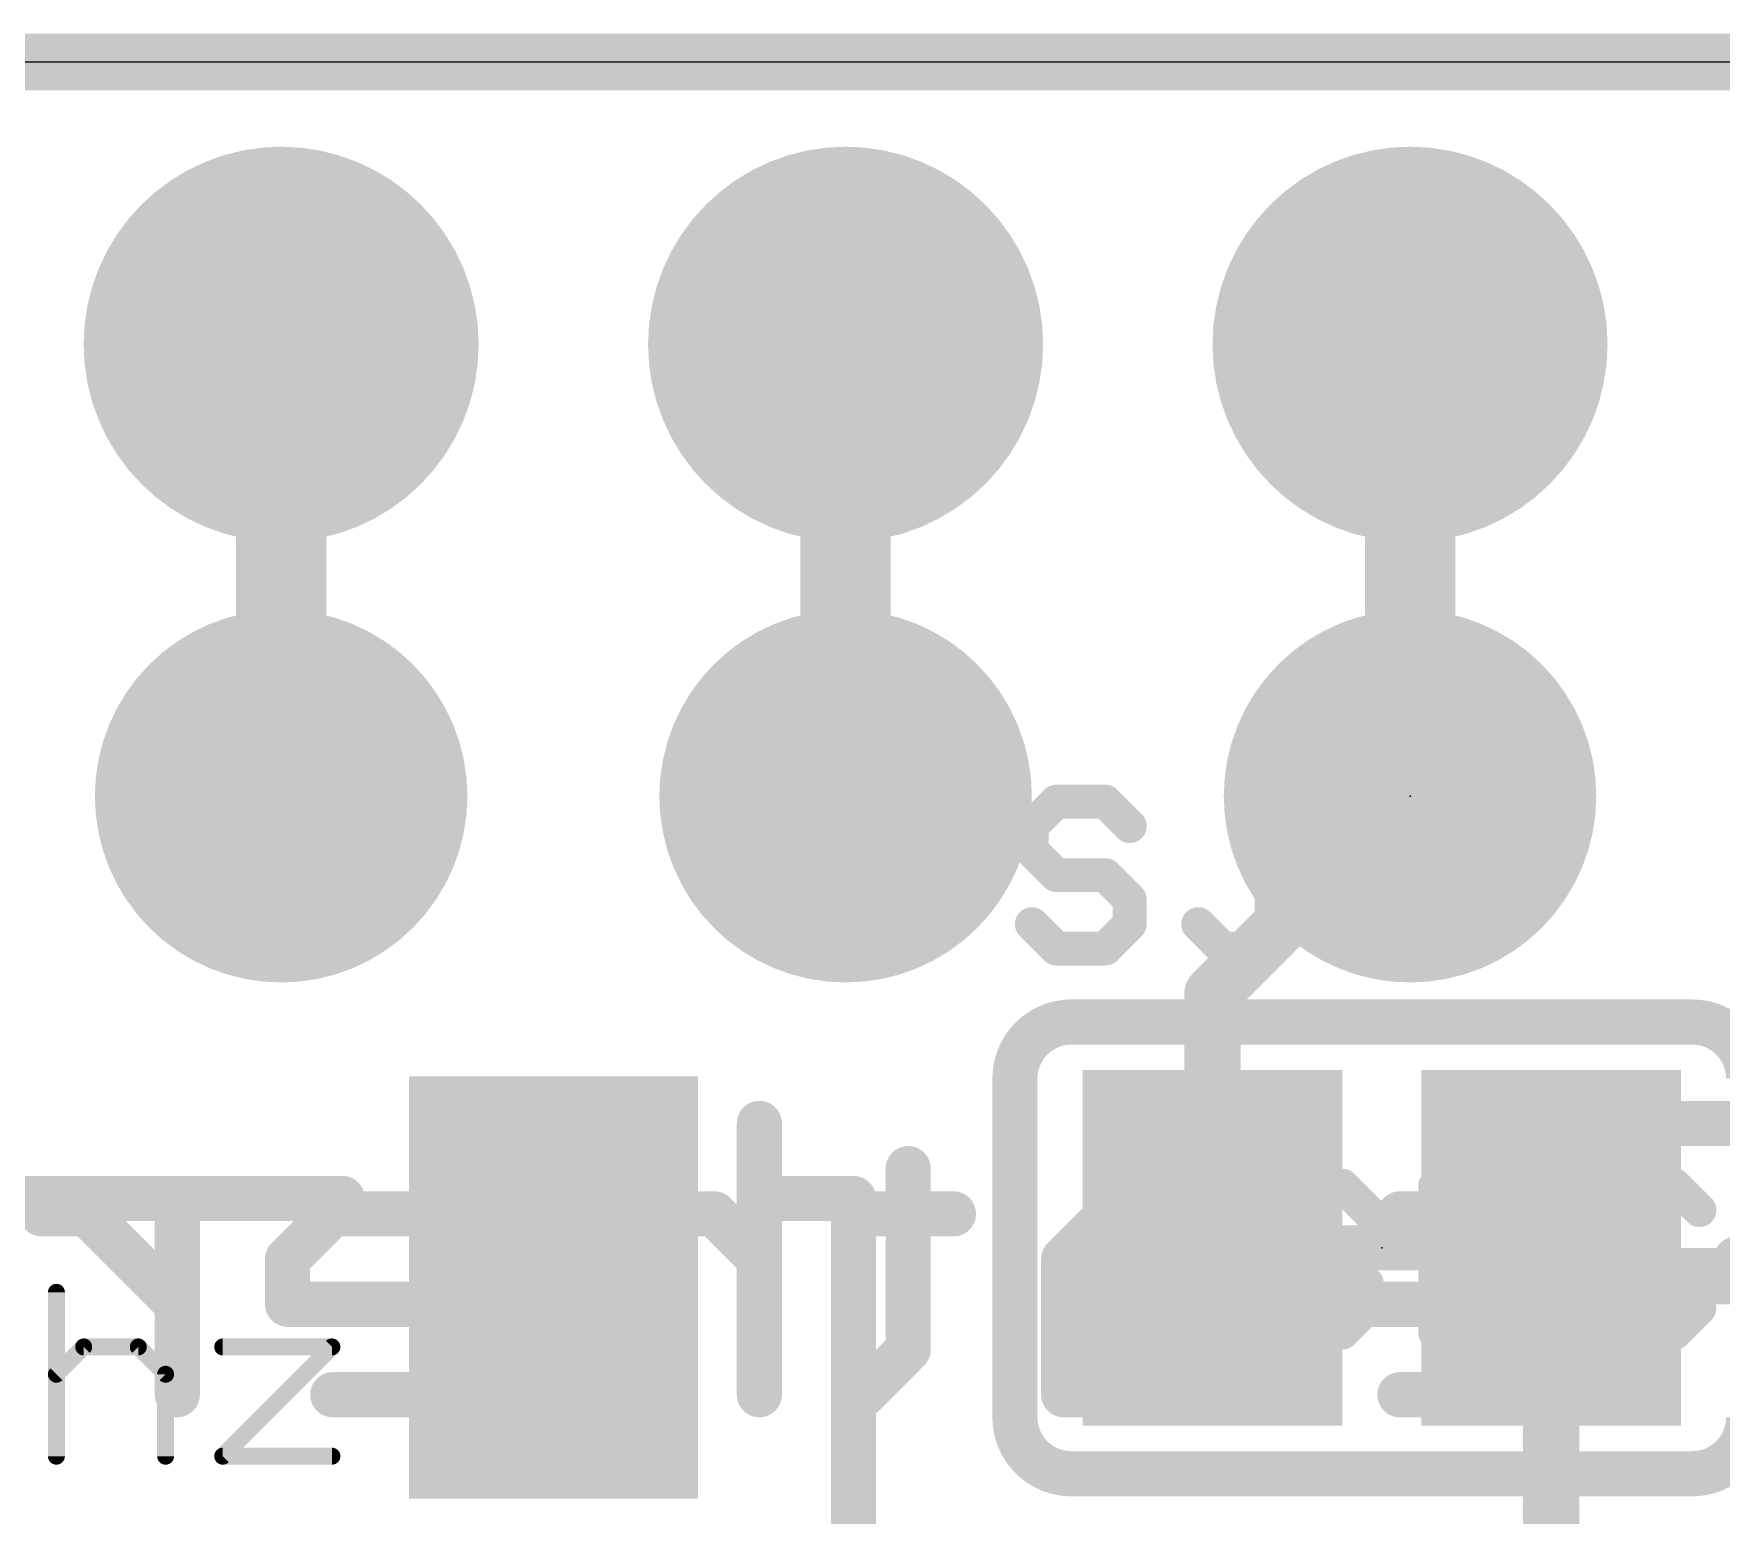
# Model space of a CAD drawing. Extents: x -0.1 to 50.9, y -0.1 to 23.
# Drawn here: x 25.56 to 33.15, y 16.32 to 22.99 of the extents above; entities that cross this region are included whole.
import ezdxf

# ---------------------------------------------------------------- set-up
doc = ezdxf.new("R2010")
doc.units = 0
for name, color, linetype in [('1', 12, 'CONTINUOUS'), ('16', 132, 'CONTINUOUS'), ('17', 110, 'CONTINUOUS'), ('20', 53, 'CONTINUOUS'), ('21', 40, 'CONTINUOUS'), ('22', 6, 'CONTINUOUS'), ('23', 53, 'CONTINUOUS'), ('25', 253, 'CONTINUOUS'), ('27', 253, 'CONTINUOUS')]:
    doc.layers.add(name, color=color, linetype=linetype)

# ---------------------------------------------------------------- blocks, each defined once
blk = doc.blocks.new('ROUNDP')
at = {"const_width": 0.5}
blk.add_lwpolyline([(0, -0.25, 1), (0, 0.25, 1), (0, -0.25)], format="xyb", dxfattribs=at)
blk = doc.blocks.new('RECT')
blk.add_solid([(-0.5, -0.5), (0.5, -0.5), (-0.5, 0.5), (0.5, 0.5)])

msp = doc.modelspace()

# ---------------------------------------------------------------- linework, layer by layer
at = {"layer": '1'}
for points, const_width in [([(50.8, 22.86), (0, 22.86)], 0.254), ([(26.67, 19.558), (26.67, 21.59)], 0.4064), ([(29.21, 19.558), (29.21, 21.59)], 0.4064), ([(31.75, 19.558), (31.75, 21.59)], 0.4064), ([(30.861, 18.669), (31.75, 19.558)], 0.254), ([(30.861, 17.526), (30.861, 18.669)], 0.254), ([(32.512, 17.399), (32.385, 17.526)], 0.254), ([(32.385, 15.24), (32.385, 17.526)], 0.254), ([(37.211, 17.399), (32.512, 17.399)], 0.254)]:
    msp.add_lwpolyline(points, dxfattribs=dict(at, const_width=const_width))
for points, const_width in [([(26.7716, 21.59, 1), (26.5684, 21.59)], 0.2032), ([(29.3116, 21.59, 1), (29.1084, 21.59)], 0.2032), ([(31.8516, 21.59, 1), (31.6484, 21.59)], 0.2032), ([(31.7949, 19.5131, 1), (31.7051, 19.6029)], 0.127), ([(26.5684, 19.558, 1), (26.7716, 19.558)], 0.2032), ([(29.1084, 19.558, 1), (29.3116, 19.558)], 0.2032), ([(31.6484, 19.558, 1), (31.8516, 19.558)], 0.2032), ([(30.9245, 18.669, 1), (30.7975, 18.669)], 0.127), ([(30.8161, 18.7139, 1), (30.9059, 18.6241)], 0.127), ([(32.4299, 17.5709, 1), (32.3401, 17.4811)], 0.127), ([(32.4485, 17.526, 1), (32.3215, 17.526)], 0.127), ([(30.7975, 17.526, 1), (30.9245, 17.526)], 0.127), ([(32.512, 17.4625, 1), (32.512, 17.3355)], 0.127), ([(32.4671, 17.3541, 1), (32.5569, 17.4439)], 0.127)]:
    msp.add_lwpolyline(points, format="xyb", dxfattribs=dict(at, const_width=const_width))
at = {"layer": '16', "const_width": 0.254}
msp.add_lwpolyline([(50.8, 22.86), (0, 22.86)], dxfattribs=at)
at = {"layer": '20'}
msp.add_line((48.26, 22.86), (2.54, 22.86), dxfattribs=at)
at = {"layer": '21'}
for points, const_width in [([(30.226, 18.542, 0.4142), (29.972, 18.288)], 0.2032), ([(30.226, 18.5928, 1), (30.226, 18.4912)], 0.1016), ([(30.226, 18.4912, 1), (30.226, 18.5928)], 0.1016), ([(33.274, 18.288, 0.4142), (33.02, 18.542)], 0.2032), ([(33.02, 18.5928, 1), (33.02, 18.4912)], 0.1016), ([(33.02, 18.4912, 1), (33.02, 18.5928)], 0.1016), ([(30.0228, 18.288, 1), (29.9212, 18.288)], 0.1016), ([(29.9212, 18.288, 1), (30.0228, 18.288)], 0.1016), ([(26.946, 17.6972, 1), (26.946, 17.7988)], 0.1016), ([(28.846, 17.7988, 1), (28.846, 17.6972)], 0.1016), ([(29.2968, 17.748, 1), (29.1952, 17.748)], 0.1016), ([(29.246, 17.6972, 1), (29.246, 17.7988)], 0.1016), ([(29.972, 16.764, 0.4142), (30.226, 16.51)], 0.2032), ([(30.0228, 16.764, 1), (29.9212, 16.764)], 0.1016), ([(33.02, 16.51, 0.4142), (33.274, 16.764)], 0.2032), ([(29.9212, 16.764, 1), (30.0228, 16.764)], 0.1016), ([(30.226, 16.5608, 1), (30.226, 16.4592)], 0.1016), ([(30.226, 16.4592, 1), (30.226, 16.5608)], 0.1016), ([(33.02, 16.5608, 1), (33.02, 16.4592)], 0.1016), ([(33.02, 16.4592, 1), (33.02, 16.5608)], 0.1016)]:
    msp.add_lwpolyline(points, format="xyb", dxfattribs=dict(at, const_width=const_width))
at = {"layer": '21', "const_width": 0.2032}
for points in [[(30.226, 18.542), (33.02, 18.542)], [(29.972, 16.764), (29.972, 18.288)], [(23.346, 17.748), (26.946, 17.748)], [(28.846, 17.748), (29.246, 17.748)], [(29.246, 17.748), (29.246, 13.748)], [(33.02, 16.51), (30.226, 16.51)]]:
    msp.add_lwpolyline(points, dxfattribs=at)
at = {"layer": '22', "const_width": 0.2032}
for points in [[(28.8221, 18.0858), (28.8221, 16.8656)], [(33.6244, 18.0858), (32.8109, 18.0858)], [(29.4919, 17.8825), (29.4919, 17.069)], [(25.7959, 17.6791), (25.5925, 17.6791)], [(26.2027, 17.2723), (25.7959, 17.6791)], [(26.2027, 16.8656), (26.2027, 17.6791)], [(26.9023, 17.6791), (26.6989, 17.4757)], [(27.309, 17.6791), (26.9023, 17.6791)], [(27.5124, 17.4757), (27.309, 17.6791)], [(28.212, 17.6791), (28.0086, 17.4757)], [(28.6187, 17.6791), (28.212, 17.6791)], [(28.8221, 17.4757), (28.6187, 17.6791)], [(29.6953, 17.6791), (29.2885, 17.6791)], [(30.3949, 17.6791), (30.1915, 17.4757)], [(30.8016, 17.6791), (30.3949, 17.6791)], [(31.7046, 17.6791), (31.5012, 17.4757)], [(32.1113, 17.6791), (31.7046, 17.6791)], [(32.3147, 17.4757), (32.1113, 17.6791)], [(26.6989, 17.4757), (26.6989, 17.2723)], [(27.5124, 17.069), (27.5124, 17.4757)], [(28.0086, 17.4757), (28.0086, 16.8656)], [(30.1915, 17.4757), (30.1915, 16.8656)], [(31.5012, 17.4757), (31.5012, 17.2723)], [(32.3147, 17.069), (32.3147, 17.4757)], [(33.6244, 17.4757), (33.2177, 17.4757)], [(26.6989, 17.2723), (27.5124, 17.2723)], [(30.8016, 17.2723), (30.1915, 17.2723)], [(31.005, 17.069), (30.8016, 17.2723)], [(31.5012, 17.2723), (32.3147, 17.2723)], [(27.309, 16.8656), (27.5124, 17.069)], [(29.4919, 17.069), (29.2885, 16.8656)], [(30.8016, 16.8656), (31.005, 17.069)], [(32.1113, 16.8656), (32.3147, 17.069)], [(26.9023, 16.8656), (27.309, 16.8656)], [(30.1915, 16.8656), (30.8016, 16.8656)], [(31.7046, 16.8656), (32.1113, 16.8656)]]:
    msp.add_lwpolyline(points, dxfattribs=at)
at = {"layer": '22', "const_width": 0.1016}
for points in [[(28.8729, 18.0858, 1), (28.7713, 18.0858)], [(32.8109, 18.1366, 1), (32.8109, 18.035)], [(29.5427, 17.8825, 1), (29.4411, 17.8825)], [(25.5925, 17.7299, 1), (25.5925, 17.6283)], [(25.8318, 17.715, 1), (25.76, 17.6432)], [(25.7959, 17.6283, 1), (25.7959, 17.7299)], [(26.2535, 17.6791, 1), (26.1519, 17.6791)], [(26.9023, 17.7299, 1), (26.9023, 17.6283)], [(26.9382, 17.6432, 1), (26.8663, 17.715)], [(27.3449, 17.715, 1), (27.2731, 17.6432)], [(27.309, 17.6283, 1), (27.309, 17.7299)], [(28.212, 17.7299, 1), (28.212, 17.6283)], [(28.2479, 17.6432, 1), (28.1761, 17.715)], [(28.6546, 17.715, 1), (28.5828, 17.6432)], [(28.6187, 17.6283, 1), (28.6187, 17.7299)], [(29.2885, 17.7299, 1), (29.2885, 17.6283)], [(29.6953, 17.6283, 1), (29.6953, 17.7299)], [(30.3949, 17.7299, 1), (30.3949, 17.6283)], [(30.4308, 17.6432, 1), (30.3589, 17.715)], [(30.8016, 17.6283, 1), (30.8016, 17.7299)], [(31.7046, 17.7299, 1), (31.7046, 17.6283)], [(31.7405, 17.6432, 1), (31.6687, 17.715)], [(32.1472, 17.715, 1), (32.0754, 17.6432)], [(32.1113, 17.6283, 1), (32.1113, 17.7299)], [(26.7497, 17.4757, 1), (26.6481, 17.4757)], [(26.663, 17.5116, 1), (26.7348, 17.4398)], [(27.5632, 17.4757, 1), (27.4616, 17.4757)], [(27.4765, 17.4398, 1), (27.5483, 17.5116)], [(28.0594, 17.4757, 1), (27.9578, 17.4757)], [(27.9727, 17.5116, 1), (28.0445, 17.4398)], [(28.7862, 17.4398, 1), (28.858, 17.5116)], [(30.2423, 17.4757, 1), (30.1407, 17.4757)], [(30.1556, 17.5116, 1), (30.2274, 17.4398)], [(31.552, 17.4757, 1), (31.4504, 17.4757)], [(31.4653, 17.5116, 1), (31.5371, 17.4398)], [(32.3655, 17.4757, 1), (32.2639, 17.4757)], [(32.2788, 17.4398, 1), (32.3506, 17.5116)], [(33.2177, 17.5265, 1), (33.2177, 17.4249)], [(26.1667, 17.2364, 1), (26.2386, 17.3083)], [(26.6989, 17.3231, 1), (26.6989, 17.2215)], [(26.6481, 17.2723, 1), (26.7497, 17.2723)], [(27.5124, 17.2215, 1), (27.5124, 17.3231)], [(30.1915, 17.3231, 1), (30.1915, 17.2215)], [(30.8375, 17.3083, 1), (30.7657, 17.2364)], [(30.8016, 17.2215, 1), (30.8016, 17.3231)], [(31.5012, 17.3231, 1), (31.5012, 17.2215)], [(31.4504, 17.2723, 1), (31.552, 17.2723)], [(32.3147, 17.2215, 1), (32.3147, 17.3231)], [(27.5483, 17.0331, 1), (27.4765, 17.1049)], [(29.5278, 17.0331, 1), (29.456, 17.1049)], [(31.0409, 17.0331, 1), (30.9691, 17.1049)], [(32.3506, 17.0331, 1), (32.2788, 17.1049)], [(27.4616, 17.069, 1), (27.5632, 17.069)], [(29.4411, 17.069, 1), (29.5427, 17.069)], [(30.9691, 17.0331, 1), (31.0409, 17.1049)], [(32.2639, 17.069, 1), (32.3655, 17.069)], [(26.9023, 16.9164, 1), (26.9023, 16.8148)], [(27.2731, 16.9015, 1), (27.3449, 16.8297)], [(27.309, 16.8148, 1), (27.309, 16.9164)], [(29.2526, 16.9015, 1), (29.3244, 16.8297)], [(30.1915, 16.9164, 1), (30.1915, 16.8148)], [(30.7657, 16.9015, 1), (30.8375, 16.8297)], [(30.8016, 16.8148, 1), (30.8016, 16.9164)], [(31.7046, 16.9164, 1), (31.7046, 16.8148)], [(32.0754, 16.9015, 1), (32.1472, 16.8297)], [(32.1113, 16.8148, 1), (32.1113, 16.9164)], [(26.1519, 16.8656, 1), (26.2535, 16.8656)], [(27.9578, 16.8656, 1), (28.0594, 16.8656)], [(28.7713, 16.8656, 1), (28.8729, 16.8656)], [(30.1407, 16.8656, 1), (30.2423, 16.8656)]]:
    msp.add_lwpolyline(points, format="xyb", dxfattribs=at)
at = {"layer": '23'}
for p in [(31.75, 19.558), (31.623, 17.526)]:
    msp.add_point(p, dxfattribs=at)
at = {"layer": '25', "const_width": 0.1524}
for points in [[(30.1584, 19.5332), (30.0482, 19.423)], [(30.3787, 19.5332), (30.1584, 19.5332)], [(30.4888, 19.423), (30.3787, 19.5332)], [(31.0169, 19.5332), (31.2373, 19.5332)], [(31.1271, 18.9824), (31.1271, 19.5332)], [(31.545, 19.3128), (31.7654, 19.5332)], [(31.7654, 19.5332), (31.7654, 18.8722)], [(30.0482, 19.423), (30.0482, 19.3128)], [(30.0482, 19.3128), (30.1584, 19.2027)], [(30.1584, 19.2027), (30.3787, 19.2027)], [(30.3787, 19.2027), (30.4888, 19.0925)], [(30.4888, 19.0925), (30.4888, 18.9824)], [(30.1584, 18.8722), (30.0482, 18.9824)], [(30.4888, 18.9824), (30.3787, 18.8722)], [(30.7966, 18.9824), (30.9068, 18.8722)], [(31.0169, 18.8722), (31.1271, 18.9824)], [(30.3787, 18.8722), (30.1584, 18.8722)], [(30.9068, 18.8722), (31.0169, 18.8722)], [(31.545, 18.8722), (31.9857, 18.8722)], [(31.2252, 17.806), (31.115, 17.6958)], [(31.4455, 17.806), (31.2252, 17.806)], [(31.5556, 17.6958), (31.4455, 17.806)], [(31.8634, 17.806), (31.8634, 17.145)], [(32.1939, 17.806), (31.8634, 17.806)], [(32.3041, 17.6958), (32.1939, 17.806)], [(32.722, 17.806), (32.6118, 17.6958)], [(32.9423, 17.806), (32.722, 17.806)], [(33.0525, 17.6958), (32.9423, 17.806)], [(31.115, 17.6958), (31.115, 17.5856)], [(32.3041, 17.2552), (32.3041, 17.6958)], [(32.6118, 17.6958), (32.6118, 17.2552)], [(31.115, 17.5856), (31.2252, 17.4755)], [(31.2252, 17.4755), (31.4455, 17.4755)], [(31.4455, 17.4755), (31.5556, 17.3653)], [(31.5556, 17.3653), (31.5556, 17.2552)], [(31.2252, 17.145), (31.115, 17.2552)], [(31.5556, 17.2552), (31.4455, 17.145)], [(32.1939, 17.145), (32.3041, 17.2552)], [(32.6118, 17.2552), (32.722, 17.145)], [(32.9423, 17.145), (33.0525, 17.2552)], [(31.4455, 17.145), (31.2252, 17.145)], [(31.8634, 17.145), (32.1939, 17.145)], [(32.722, 17.145), (32.9423, 17.145)]]:
    msp.add_lwpolyline(points, dxfattribs=at)
at = {"layer": '25', "const_width": 0.0762}
for points in [[(30.1584, 19.5713, 1), (30.1584, 19.4951)], [(30.1853, 19.5062, 1), (30.1314, 19.5601)], [(30.4056, 19.5601, 1), (30.3517, 19.5062)], [(30.3787, 19.4951, 1), (30.3787, 19.5713)], [(31.0169, 19.5713, 1), (31.0169, 19.4951)], [(31.1652, 19.5332, 1), (31.089, 19.5332)], [(31.2373, 19.4951, 1), (31.2373, 19.5713)], [(31.8035, 19.5332, 1), (31.7273, 19.5332)], [(31.7923, 19.5062, 1), (31.7384, 19.5601)], [(30.0863, 19.423, 1), (30.0101, 19.423)], [(30.0213, 19.4499, 1), (30.0751, 19.3961)], [(30.4619, 19.3961, 1), (30.5158, 19.4499)], [(30.0751, 19.3398, 1), (30.0213, 19.2859)], [(31.5181, 19.3398, 1), (31.572, 19.2859)], [(30.0101, 19.3128, 1), (30.0863, 19.3128)], [(30.1584, 19.2408, 1), (30.1584, 19.1646)], [(30.1314, 19.1757, 1), (30.1853, 19.2296)], [(30.4056, 19.2296, 1), (30.3517, 19.1757)], [(30.3787, 19.1646, 1), (30.3787, 19.2408)], [(30.5269, 19.0925, 1), (30.4507, 19.0925)], [(30.4619, 19.0656, 1), (30.5158, 19.1195)], [(30.0751, 19.0093, 1), (30.0213, 18.9554)], [(30.4507, 18.9824, 1), (30.5269, 18.9824)], [(30.5158, 18.9554, 1), (30.4619, 19.0093)], [(30.8236, 19.0093, 1), (30.7697, 18.9554)], [(31.089, 18.9824, 1), (31.1652, 18.9824)], [(31.154, 18.9554, 1), (31.1002, 19.0093)], [(30.1584, 18.9103, 1), (30.1584, 18.8341)], [(30.1314, 18.8453, 1), (30.1853, 18.8991)], [(30.3517, 18.8991, 1), (30.4056, 18.8453)], [(30.3787, 18.8341, 1), (30.3787, 18.9103)], [(30.9068, 18.9103, 1), (30.9068, 18.8341)], [(30.8798, 18.8453, 1), (30.9337, 18.8991)], [(30.99, 18.8991, 1), (31.0439, 18.8453)], [(31.0169, 18.8341, 1), (31.0169, 18.9103)], [(31.545, 18.9103, 1), (31.545, 18.8341)], [(31.7273, 18.8722, 1), (31.8035, 18.8722)], [(31.9857, 18.8341, 1), (31.9857, 18.9103)], [(31.2252, 17.8441, 1), (31.2252, 17.7679)], [(31.2521, 17.779, 1), (31.1982, 17.8329)], [(31.4724, 17.8329, 1), (31.4185, 17.779)], [(31.4455, 17.7679, 1), (31.4455, 17.8441)], [(31.9015, 17.806, 1), (31.8253, 17.806)], [(31.8634, 17.8441, 1), (31.8634, 17.7679)], [(32.2208, 17.8329, 1), (32.167, 17.779)], [(32.1939, 17.7679, 1), (32.1939, 17.8441)], [(32.722, 17.8441, 1), (32.722, 17.7679)], [(32.7489, 17.779, 1), (32.695, 17.8329)], [(32.9693, 17.8329, 1), (32.9154, 17.779)], [(32.9423, 17.7679, 1), (32.9423, 17.8441)], [(31.1531, 17.6958, 1), (31.0769, 17.6958)], [(32.3422, 17.6958, 1), (32.266, 17.6958)], [(32.6499, 17.6958, 1), (32.5737, 17.6958)], [(31.0881, 17.7227, 1), (31.1419, 17.6689)], [(31.5287, 17.6689, 1), (31.5826, 17.7227)], [(32.2771, 17.6689, 1), (32.331, 17.7227)], [(32.5849, 17.7227, 1), (32.6388, 17.6689)], [(33.0255, 17.6689, 1), (33.0794, 17.7227)], [(31.1419, 17.6126, 1), (31.0881, 17.5587)], [(31.0769, 17.5856, 1), (31.1531, 17.5856)], [(31.2252, 17.5136, 1), (31.2252, 17.4374)], [(31.4724, 17.5024, 1), (31.4185, 17.4485)], [(31.4455, 17.4374, 1), (31.4455, 17.5136)], [(31.1982, 17.4485, 1), (31.2521, 17.5024)], [(31.5937, 17.3653, 1), (31.5175, 17.3653)], [(31.5287, 17.3384, 1), (31.5826, 17.3923)], [(31.1419, 17.2821, 1), (31.0881, 17.2282)], [(31.5826, 17.2282, 1), (31.5287, 17.2821)], [(32.331, 17.2282, 1), (32.2771, 17.2821)], [(32.6388, 17.2821, 1), (32.5849, 17.2282)], [(33.0794, 17.2282, 1), (33.0255, 17.2821)], [(31.5175, 17.2552, 1), (31.5937, 17.2552)], [(32.266, 17.2552, 1), (32.3422, 17.2552)], [(32.5737, 17.2552, 1), (32.6499, 17.2552)], [(31.2252, 17.1831, 1), (31.2252, 17.1069)], [(31.1982, 17.1181, 1), (31.2521, 17.1719)], [(31.4185, 17.1719, 1), (31.4724, 17.1181)], [(31.4455, 17.1069, 1), (31.4455, 17.1831)], [(31.8634, 17.1831, 1), (31.8634, 17.1069)], [(31.8253, 17.145, 1), (31.9015, 17.145)], [(32.167, 17.1719, 1), (32.2208, 17.1181)], [(32.1939, 17.1069, 1), (32.1939, 17.1831)], [(32.722, 17.1831, 1), (32.722, 17.1069)], [(32.695, 17.1181, 1), (32.7489, 17.1719)], [(32.9154, 17.1719, 1), (32.9693, 17.1181)], [(32.9423, 17.1069, 1), (32.9423, 17.1831)]]:
    msp.add_lwpolyline(points, format="xyb", dxfattribs=at)
at = {"layer": '27', "const_width": 0.0762}
for points in [[(25.6586, 17.3263), (25.6586, 16.5891)], [(25.6586, 16.9577), (25.7815, 17.0806)], [(25.7815, 17.0806), (26.0272, 17.0806)], [(26.0272, 17.0806), (26.1501, 16.9577)], [(26.407, 17.0806), (26.8985, 17.0806)], [(26.8985, 17.0806), (26.407, 16.5891)], [(26.1501, 16.9577), (26.1501, 16.5891)], [(26.407, 16.5891), (26.8985, 16.5891)]]:
    msp.add_lwpolyline(points, dxfattribs=at)
at = {"layer": '27', "const_width": 0.0381}
for points in [[(25.6777, 17.3263, 1), (25.6396, 17.3263)], [(25.7815, 17.0996, 1), (25.7815, 17.0615)], [(25.7949, 17.0671, 1), (25.768, 17.0941)], [(26.0407, 17.0941, 1), (26.0138, 17.0671)], [(26.0272, 17.0615, 1), (26.0272, 17.0996)], [(26.407, 17.0996, 1), (26.407, 17.0615)], [(26.912, 17.0671, 1), (26.885, 17.0941)], [(26.8985, 17.0615, 1), (26.8985, 17.0996)], [(25.6451, 16.9712, 1), (25.6721, 16.9442)], [(26.1691, 16.9577, 1), (26.131, 16.9577)], [(26.1366, 16.9442, 1), (26.1636, 16.9712)], [(25.6396, 16.5891, 1), (25.6777, 16.5891)], [(26.131, 16.5891, 1), (26.1691, 16.5891)], [(26.407, 16.6082, 1), (26.407, 16.5701)], [(26.3936, 16.6026, 1), (26.4205, 16.5756)], [(26.8985, 16.5701, 1), (26.8985, 16.6082)]]:
    msp.add_lwpolyline(points, format="xyb", dxfattribs=at)

# ---------------------------------------------------------------- block references
at = {"layer": '1'}
for p, xscale, yscale in [((30.861, 17.526), 1.1684, 1.6002), ((32.385, 17.526), 1.1684, 1.6002), ((27.896, 17.348), 1.3, 1.9), ((31.623, 17.526), 0.635, 0.2032)]:
    msp.add_blockref('RECT', p, dxfattribs=dict(at, xscale=xscale, yscale=yscale))
at = {"layer": '17', "xscale": 1.778, "yscale": 1.778}
for p in [(26.67, 21.59), (26.67, 21.59), (29.21, 21.59), (29.21, 21.59), (31.75, 21.59), (31.75, 21.59)]:
    msp.add_blockref('ROUNDP', p, dxfattribs=at)
at = {"layer": '17', "xscale": 1.6764, "yscale": 1.6764, "rotation": 90}
for p in [(26.67, 19.558), (26.67, 19.558), (29.21, 19.558), (29.21, 19.558), (31.75, 19.558), (31.75, 19.558)]:
    msp.add_blockref('ROUNDP', p, dxfattribs=at)

doc.saveas('drawing.dxf')
